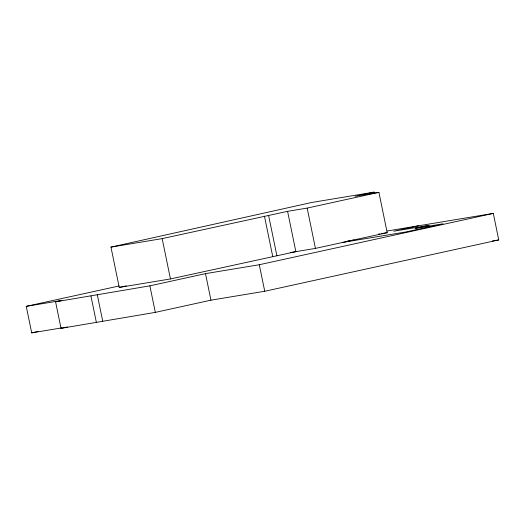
<?xml version="1.0" encoding="UTF-8"?>
<svg xmlns="http://www.w3.org/2000/svg" width="525" height="525" viewBox="0 0 525 525"><rect width="100%" height="100%" fill="white"/><g stroke="black" fill="none" stroke-linecap="round" stroke-linejoin="round"><path stroke-width="0.79" d="M110.965 247.111L162.173 238.619L287.588 211.332L295.864 251.652L170.448 278.939L119.241 287.424L110.965 247.111L311.725 202.473L374.128 192.13L374.45 193.712M374.128 192.13L355.163 196.291L378.912 192.353L387.188 232.667L315.44 248.404L290.233 252.584M287.588 211.332L307.164 208.09L378.912 192.353M61.806 327.882L31.697 332.87L26.25 306.338L119.05 285.981M119.241 287.424L126.433 285.849M387.05 231.013L493.303 213.399L498.75 239.932L264.738 291.263L210.945 300.175L155.321 312.382L61.031 328.348L55.584 301.816L61.904 300.425L26.25 306.338M55.584 301.816L149.874 285.843L205.498 273.643L259.291 264.731L493.303 213.399M418.537 225.789L393.822 231.21L429.102 225.363L415.19 228.414L443.074 223.794L405.779 231.971L342.622 242.445M31.697 332.87L38.095 331.465M61.031 328.348L67.351 326.957M378.479 234.111L380.061 233.848M381.642 233.586L387.188 232.667M347.622 241.001L354.06 239.932M492.319 240.995L498.75 239.932M307.164 208.09L315.44 248.404M268.623 215.493L276.898 255.813M264.456 216.188L272.731 256.502M259.291 264.731L264.738 291.263M205.498 273.643L210.945 300.175M162.173 238.619L170.448 278.939M149.874 285.843L155.321 312.382M97.263 294.564L102.703 321.097M90.937 295.956L96.383 322.488"/></g></svg>
